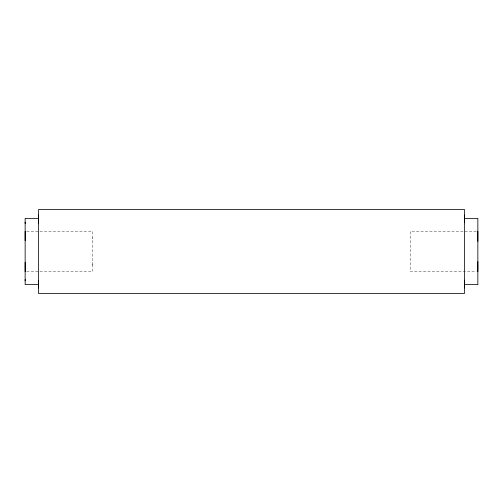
<?xml version="1.0" encoding="UTF-8"?>
<svg xmlns="http://www.w3.org/2000/svg" width="503" height="503" viewBox="0 0 503 503"><rect width="100%" height="100%" fill="white"/><g stroke="black" fill="none" stroke-linecap="round" stroke-linejoin="round"><path stroke-width="0.38" stroke-dasharray="2.52 1.89" d="M92.514 265.175L92.514 237.825M26.716 231.311L92.514 231.311L92.514 240.667M476.284 231.292L410.486 231.292L410.486 261.604L410.486 271.708L476.284 271.708M26.716 271.689L92.514 271.689L92.514 262.333"/><path stroke-width="0.75" d="M25.15 280.856L25.15 222.144M38.624 287.961L38.624 215.039M464.376 287.961L464.376 215.039M38.624 218.409L25.15 218.409L25.15 223.539M464.376 218.377L477.85 218.377L477.85 280.184L477.85 284.623L464.376 284.623M38.624 284.591L25.15 284.591L25.15 279.461M477.85 231.292L477.85 241.396M477.85 261.604L477.85 271.708M464.376 222.816L464.376 209.399L38.624 209.399L38.624 223.539M464.376 280.184L464.376 293.601L38.624 293.601L38.624 280.856M25.15 231.311L25.15 240.667M25.15 262.333L25.15 271.689"/></g></svg>
